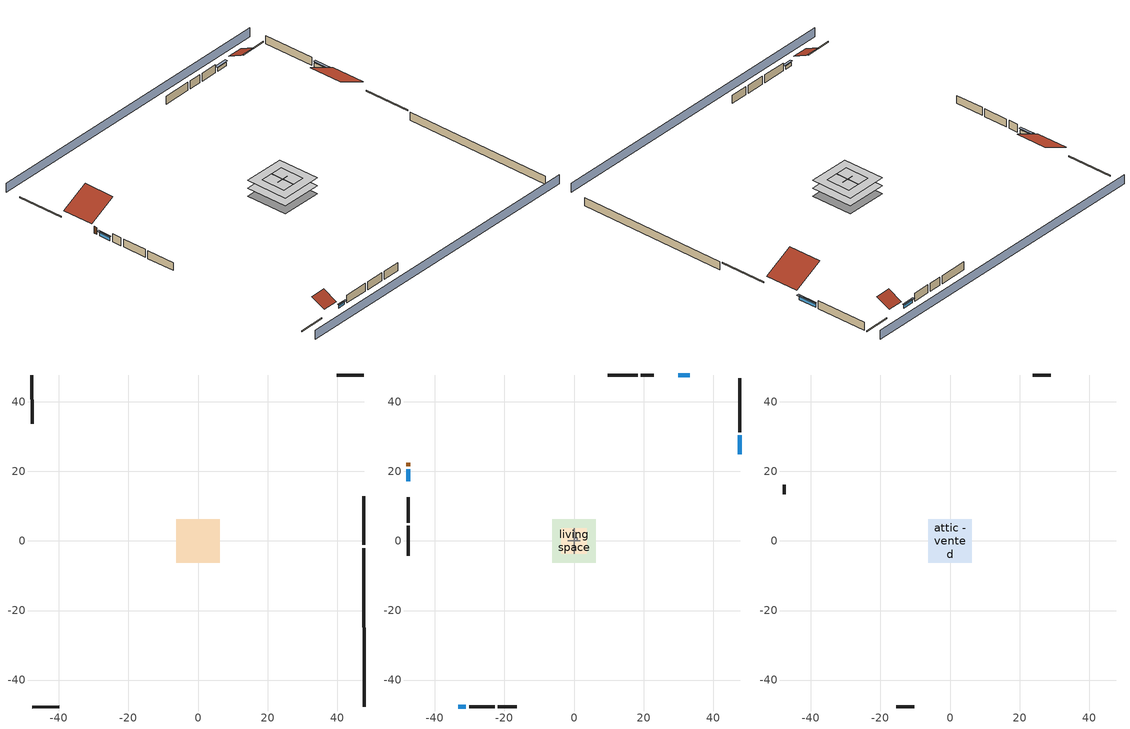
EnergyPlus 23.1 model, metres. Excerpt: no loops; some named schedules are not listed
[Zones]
basement - unconditioned
 floor foundation (Slab2 construction): -6.28,-6.28 -6.28,6.28 6.28,6.28 6.28,-6.28 z-2.13
 wall outside (RimJoist1 construction): 47.76,-1.11 47.76,12.94 z0.3:0.61
 wall outside (RimJoist2 construction): -47.76,-47.76 -39.96,-47.76 z0.3:0.61
 wall outside (RimJoist3 construction): -47.76,47.76 -47.76,33.71 z0.3:0.61
 wall outside (RimJoist4 construction): 47.76,47.76 39.96,47.76 z0.3:0.61
 wall foundation (FoundationWall1 construction): 47.76,-47.76 47.76,-2.04 z-2.13:0.3
air source heat pump airloop ret air zone
 floor adiabatic (AdiabaticConst): 0,0 0,1 1,1 1,0 z0
 wall adiabatic (AdiabaticConst): 0,1 0,0 1,0 1,1 0,1 z0:1
 ceiling adiabatic (AdiabaticConst): 1,0 1,1 0,1 0,0 z1
garage
 floor foundation (Slab1 construction): -3.66,-3.66 -3.66,3.66 3.66,3.66 3.66,-3.66 z0
 wall outside (Wall1 construction): -30.15,-47.76 -22.84,-47.76 z0.3:2.74
 wall outside (Wall12 construction): 22.88,47.76 19.22,47.76 z0.3:2.74
 wall outside (Wall2 construction): -47.76,12.58 -47.76,5.26 z0.3:2.74
 wall to living space (Wall5 construction Reversed): 0,-3.66 0,3.66 z0.3:2.74
 wall to living space (Wall6 construction Reversed): 1.83,0 -1.83,0 z0.3:2.74
living space
 floor to basement - unconditioned (Floor2 construction): -6.28,-6.28 -6.28,6.28 6.28,6.28 6.28,-6.28 z0.3
 wall outside (AdiabaticWallConstruction 1): -47.76,22.46 -47.76,21.55 z0.3:2.34
 wall outside (AdiabaticWallConstruction): 47.76,24.95 47.76,30.41 z0.3:1.52; -33.37,-47.76 -31.08,-47.76 z0.3:1.34; -47.76,20.62 -47.76,17.18 z0.3:1.46; 33.37,47.76 29.99,47.76 z0.3:1.4
 wall outside (Wall3 construction): 47.76,31.34 47.76,46.83 z0.3:2.74
 wall outside (Wall4 construction): -21.91,-47.76 -16.41,-47.76 z0.3:2.74
 wall outside (Wall7 construction): -47.76,4.33 -47.76,-4.18 z0.3:2.74
 wall outside (Wall8 construction): 18.29,47.76 9.69,47.76 z0.3:2.74
 window (WindowConstruction): 47.76,24.95 47.76,30.41 z0.3:1.52
 window (WindowConstruction 1): -33.37,-47.76 -31.08,-47.76 z0.3:1.34
 window (WindowConstruction 2): -47.76,20.62 -47.76,17.18 z0.3:1.46
 window (WindowConstruction 3): 33.37,47.76 29.99,47.76 z0.3:1.4
 door (Door): -47.76,22.46 -47.76,21.55 z0.3:2.34
attic - vented
 floor to garage (Floor1 construction): -3.66,-3.66 -3.66,3.66 3.66,3.66 3.66,-3.66 z2.74
 floor to living space (Floor3 construction Reversed): -6.28,-6.28 -6.28,6.28 6.28,6.28 6.28,-6.28 z2.74
 wall outside (Wall10 construction): 29.06,47.76 23.8,47.76 z0.3:2.74
 wall outside (Wall11 construction): -47.76,16.25 -47.76,13.51 z0.3:2.74
 wall outside (Wall9 construction): -15.48,-47.76 -10.23,-47.76 z0.3:2.74
 roof outside (Roof1 construction): 47.76,24.02,2.74 38.68,24.02,7.29 38.68,13.87,7.29 47.76,13.87,2.74
 roof outside (Roof2 construction): -34.3,-47.76,2.74 -34.3,-43.53,4.86 -39.03,-43.53,4.86 -39.03,-47.76,2.74
 roof outside (Roof3 construction): 34.3,47.76,2.74 34.3,43.53,4.86 39.03,43.53,4.86 39.03,47.76,2.74
 roof outside (Roof4 construction): -47.76,23.39,2.74 -39.36,23.39,6.94 -39.36,32.78,6.94 -47.76,32.78,2.74
shading: 47.76,52.34 -47.76,52.34 / -47.76,-52.34 47.76,-52.34 z0:2.74; 47.76,24.95 47.76,30.41 z0.3:1.52; -33.37,-47.76 -31.08,-47.76 z0.3:1.34; -47.76,20.62 -47.76,17.18 z0.3:1.46; 33.37,47.76 29.99,47.76 z0.3:1.4; 47.76,30.72 47.76,24.65 48.37,24.65 48.37,30.72 z1.83; -30.78,-47.76 -33.67,-47.76 -33.67,-48.37 -30.78,-48.37 z1.65; -47.76,16.87 -47.76,20.93 -48.37,20.93 -48.37,16.87 z1.77; 29.68,47.76 33.67,47.76 33.67,48.37 29.68,48.37 z1.71
[Building]
Building 1: Terrain=Suburbs
[Site:Location]
Anderson Rgnl AP_SC_USA: Latitude {deg}=34.5; Longitude {deg}=-82.717; Time Zone {hr}=-5; Elevation {m}=232
[Site:GroundTemperature:Deep]
15.3493, 15.3493, 15.3493, 15.3493, 15.3493, 15.3493, 15.3493, 15.3493, 15.3493, 15.3493, 15.3493, 15.3493
[Site:GroundTemperature:Shallow]
11.1617, 9.38079, 9.23817, 10.0833, 13.4761, 16.8531, 19.7808, 21.6354, 21.7929, 20.2845, 17.4315, 14.1581
[Site:WaterMainsTemperature]
Calculation Method=Schedule; Temperature Schedule=mains temperature schedule
[Material] Roughness=Rough; Thermal Absorptance=0.9
Name | Thickness {m} | Conductivity {W/m-K} | Density {kg/m3} | Specific Heat {J/kg-K} | Solar Absorptance | Visible Absorptance
asphalt or fiberglass shingles | 0.00635 | 0.162714 | 1121.4 | 1465.45 | 0.85 | 0.85
ceiling loosefill ins | 0.0846667 | 0.0480833 | 16.02 | 1046.75 | 0.7 | 0.7
ceiling stud and cavity | 0.1397 | 1.39189 | 65.682 | 1177.47 | 0.7 | 0.7
ceiling stud and cavity 1 | 0.1397 | 0.0920385 | 65.682 | 1177.47 | 0.7 | 0.7
concrete 4.0 in. | 0.1016 | 1.803125 | 2242.8 | 837.4 | 0.7 | 0.7
concrete 8.0 in. | 0.2032 | 1.803125 | 2242.8 | 837.4 | 0.7 | 0.7
door material | 0.04445 | 0.0612267 | 512.64 | 1214.23 | 0.7 | 0.7
floor covering | 0.0127 | 0.0433444 | 54.468 | 1339.84 | 0.6 | 0.6
floor stud and cavity | 0.1397 | 0.923637 | 92.3553 | 1139.71 | 0.7 | 0.7
furniture material basement - unconditioned 1; furniture material garage 1; furniture material living space 1 | 0.1524 | 0.115458 | 640.8 | 1214.23 | 0.6 | 0.6
gypsum board | 0.0127 | 0.160291 | 801 | 837.4 | 0.6 | 0.6
osb sheathing 0.5 in. | 0.0127 | 0.115458 | 512.64 | 1214.23 | 0.6 | 0.6
osb sheathing 0.5 in. 1; osb sheathing 0.5 in. 2; osb sheathing 0.5 in. 3 | 0.0127 | 0.115458 | 512.64 | 1214.23 | 0.7 | 0.7
osb sheathing 0.75 in. | 0.01905 | 0.115458 | 512.64 | 1214.23 | 0.7 | 0.7
rim joist stud and cavity | 0.0508 | 0.178688 | 50.32683 | 1063.81 | 0.6 | 0.6
roof rigid ins | 0.00281632 | 0.029427 | 32.04 | 1214.23 | 0.7 | 0.7
wall rigid ins | 0.512978 | 0.029427 | 32.04 | 1214.23 | 0.7 | 0.7
wall stud and cavity | 0.1397 | 0.727959 | 139.0536 | 1170.24 | 0.6 | 0.6
wall stud and cavity 1 | 0.1397 | 0.550994 | 139.0536 | 1170.24 | 0.7 | 0.7
wall stud and cavity 2 | 0.1397 | 0.335416 | 139.0536 | 1170.24 | 0.7 | 0.7
wall stud and cavity 3 | 0.0889 | 0.380278 | 52.3479 | 1209.89 | 0.7 | 0.7
wall stud and cavity 4 | 0.0889 | 0.391764 | 83.0341 | 1211.67 | 0.7 | 0.7
wood siding | 0.0254 | 0.102417 | 544.68 | 1172.36 | 0.85 | 0.85
wood siding 1; wood siding 2 | 0.0254 | 0.102417 | 544.68 | 1172.36 | 0.7 | 0.7
[Material:NoMass]
Adiabatic: Roughness=Rough; Thermal Resistance {m2-K/W}=176.1; Thermal Absorptance=0.9; Solar Absorptance=0.7; Visible Absorptance=0.7
[WindowMaterial:SimpleGlazingSystem]
WindowMaterial: U-Factor {W/m2-K}=4.76952; Solar Heat Gain Coefficient=0.63
[Construction]
AdiabaticConst: Adiabatic
AdiabaticWallConstruction: wood siding 1, wall rigid ins, wall stud and cavity 3, gypsum board
AdiabaticWallConstruction 1: wood siding 2, wall rigid ins, wall stud and cavity 3, gypsum board
Door: door material
Floor1 construction: ceiling stud and cavity
Floor2 construction: floor stud and cavity, osb sheathing 0.75 in., floor covering
Floor3 construction Reversed: gypsum board, ceiling stud and cavity 1, ceiling loosefill ins
FoundationWall1 construction: concrete 8.0 in.
furniture construction basement - unconditioned 1: furniture material basement - unconditioned 1
furniture construction garage 1: furniture material garage 1
furniture construction living space 1: furniture material living space 1
PartitionWallConstruction: gypsum board, wall stud and cavity 4, gypsum board
RimJoist1 construction; RimJoist2 construction; RimJoist3 construction; RimJoist4 construction: wood siding, rim joist stud and cavity
Roof1 construction; Roof2 construction; Roof3 construction; Roof4 construction: asphalt or fiberglass shingles, roof rigid ins, osb sheathing 0.5 in.
Slab1 construction; Slab2 construction: concrete 4.0 in.
Wall1 construction; Wall10 construction; Wall11 construction; Wall12 construction; Wall2 construction; Wall9 construction: wood siding, osb sheathing 0.5 in. 1, wall stud and cavity
Wall3 construction; Wall4 construction; Wall7 construction; Wall8 construction: wood siding, osb sheathing 0.5 in. 1, wall stud and cavity 1, gypsum board
Wall5 construction Reversed: gypsum board, wall stud and cavity 2, osb sheathing 0.5 in. 2
Wall6 construction Reversed: gypsum board, wall stud and cavity 2, osb sheathing 0.5 in. 3
WindowConstruction; WindowConstruction 1; WindowConstruction 2; WindowConstruction 3: WindowMaterial
[Zone] Multiplier=1
Name | Volume {m3} | Part of Total Floor Area
air source heat pump airloop ret air zone | 1 | No
attic - vented | 228.873 | Yes
basement - unconditioned; living space | 384.656 | Yes
garage | 130.484 | Yes
[Space]
Name | Zone | Space Type
air source heat pump airloop ret air space | air source heat pump airloop ret air zone | Plenum Space Type
attic - vented 1 | attic - vented
basement - unconditioned 1 | basement - unconditioned
garage 1 | garage
living space 1 | living space
[SpaceList]
Plenum Space Type: air source heat pump airloop ret air space
[OtherEquipment] Design Level Calculation Method=EquipmentLevel
Name | Fuel Type | Zone or ZoneList or Space or SpaceList | Schedule | Design Level {W} | Fraction Latent | Fraction Radiant | Fraction Lost
air_source_heat_pump_airloop_0_RetCondToRP equip; air_source_heat_pump_airloop_0_RetSensLkToRP equip | None | air source heat pump airloop ret air space | Always On Discrete | 0 | 0 | 0 | 0
air_source_heat_pump_airloop_0_RetLatLkToRP equip | None | air source heat pump airloop ret air space | Always On Discrete | 0 | 1 | 0 | 0
air_source_heat_pump_airloop_0_RetCondToDZ equip; air_source_heat_pump_airloop_0_SupCondToDZ equip; air_source_heat_pump_airloop_0_SupSensLkToDZ equip | None | basement - unconditioned 1 | Always On Discrete | 0 | 0 | 0 | 0
air_source_heat_pump_airloop_0_SupLatLkToDZ equip | None | basement - unconditioned 1 | Always On Discrete | 0 | 1 | 0 | 0
water heater EC adjustment | NaturalGas | basement - unconditioned 1 | Always On Discrete | 0.01 | 0 | 0 | 1
air_source_heat_pump_airloop_0_SupCondToLv equip; air_source_heat_pump_airloop_0_SupSensLkToLv equip; mech vent house fan sensible load equip | None | living space 1 | Always On Discrete | 0 | 0 | 0 | 0
air_source_heat_pump_airloop_0_SupLatLkToLv equip; mech vent house fan latent load equip | None | living space 1 | Always On Discrete | 0 | 1 | 0 | 0
water latent | None | living space 1 | hot_water_fixtures | 538.951 | 1 | 0 | 0
water sensible | None | living space 1 | hot_water_fixtures | -531.159 | 0 | 0.6 | 0
[ZoneInfiltration:EffectiveLeakageArea] Schedule=Always On Discrete
Name | Zone or Space | Effective Air Leakage Area {cm2} | Stack Coefficient | Wind Coefficient
infil|attic - vented 1 | attic - vented 1 | 7041.35 | 0.000485092 | 4.13489e-05
infil|garage 1 | garage 1 | 458.725 | 0.000145201 | 4.64657e-05
[ZoneMixing] Schedule=Always On Continuous; Design Flow Rate Calculation Method=Flow/Zone; Design Flow Rate {m3/s}=0
Name | Zone or Space | Source Zone or Space
whole house fan mix | attic - vented | living space
air_source_heat_pump_airloop_0_ZoneMixLvToDZ mix | basement - unconditioned | living space
air_source_heat_pump_airloop_0_ZoneMixDZToLv mix | living space | basement - unconditioned
[SurfaceProperty:ExposedFoundationPerimeter] Exposed Perimeter Calculation Method=TotalExposedPerimeter
Name | Total Exposed Perimeter {m}
Slab2 | 45.72
Slab1 | 18.288
[InternalMass]
Name | Construction | Zone or ZoneList | Space or SpaceList | Surface Area {m2}
furniture mass basement - unconditioned 1 | furniture construction basement - unconditioned 1 | basement - unconditioned | basement - unconditioned 1 | 63.0997
furniture mass garage 1 | furniture construction garage 1 | garage | garage 1 | 5.35122
furniture mass living space 1 | furniture construction living space 1 | living space | living space 1 | 63.0997
partition wall mass | PartitionWallConstruction | living space | living space 1 | 157.749
[ZoneInfiltration:DesignFlowRate] Schedule=Always On Discrete
Name | Zone or ZoneList or Space or SpaceList | Design Flow Rate Calculation Method | Air Changes per Hour {1/hr} | Constant Term Coefficient | Temperature Term Coefficient | Velocity Term Coefficient | Velocity Squared Term Coefficient | Design Flow Rate {m3/s}
infil|basement - unconditioned 1 | basement - unconditioned 1 | AirChanges/Hour | 0.1 | 1 | 0 | 0 | 0
infil flow; natural vent flow; whole house fan flow | living space 1 | Flow/Zone |  |  |  |  |  | 0
[Lights] Design Level Calculation Method=LightingLevel; Return Air Fraction=0; Fraction Radiant=0.6; Fraction Visible=0.2; Fraction Replaceable=1
Name | Zone or ZoneList or Space or SpaceList | Schedule | Lighting Level {W}
garage lighting | garage 1 | lighting_garage | 52.1889
interior lighting | living space 1 | lighting_interior | 1015.46
[ElectricEquipment] Design Level Calculation Method=EquipmentLevel
Name | Zone or ZoneList or Space or SpaceList | Schedule | Design Level {W} | Fraction Latent | Fraction Radiant | Fraction Lost
freezer | garage 1 | freezer | 47.9573 | 0 | 0.6 | 0
clothes dryer | living space 1 | clothes_dryer | 4363.23 | 0.015 | 0.081 | 0.85
clothes washer | living space 1 | clothes_washer | 220.294 | 0.03 | 0.162 | 0.7
cooking range | living space 1 | cooking_range | 1756.85 | 0.08 | 0.432 | 0.2
dishwasher | living space 1 | dishwasher | 1117.74 | 0.3 | 0.18 | 0.4
fridge | living space 1 | fridge | 65.0889 | 0 | 0.6 | 0
mech vent bath fan 0 | living space 1 | mech vent bath fan 0 schedule | 30 | 0 | 0 | 1
mech vent house fan | living space 1 | mech vent house fan schedule | 0 | 0 | 0 | 1
mech vent house fan cfis | living space 1 | mech vent house fan cfis schedule | 0 | 0 | 0 | 0
mech vent range fan 0 | living space 1 | mech vent range fan 0 schedule | 30 | 0 | 0 | 1
misc plug loads | living space 1 | plug_loads_other | 1000.45 | 0.021 | 0.558 | 0.049
whole house fan | living space 1 | Always On Discrete | 0 | 0 | 0 | 1
[People]
occupants: Zone or ZoneList or Space or SpaceList=living space 1; Number of People Schedule=occupants; Number of People Calculation Method=People; Number of People=2; Fraction Radiant=0.314171; Sensible Heat Fraction=0.56303; Activity Level Schedule=occupants activity schedule; Carbon Dioxide Generation Rate {m3/s-W}=0; Enable ASHRAE 55 Comfort Warnings=No; Mean Radiant Temperature Calculation Type=ZoneAveraged
[AirLoopHVAC:ReturnPlenum]
Air Loop HVAC Return Plenum 1: Zone=air source heat pump airloop ret air zone
[Foundation:Kiva] Wall Depth Below Slab {m}=0.2032
Name | Initial Indoor Air Temperature {C} | Wall Height Above Grade {m}
Foundation Kiva 1 | 9.30184 | 0.1016
Foundation Kiva 2 | 9.16898 | 0.3048
[Foundation:Kiva:Settings]
Soil Conductivity {W/m-K}=1.731; Soil Density {kg/m3}=1842.3; Soil Specific Heat {J/kg-K}=418.7; Ground Solar Absorptivity=0.9; Ground Thermal Absorptivity=0.9; Ground Surface Roughness {m}=0.03; Far-Field Width {m}=40; Deep-Ground Boundary Condition=ZeroFlux; Deep-Ground Depth {m}=40; Minimum Cell Dimension {m}=0.2; Maximum Cell Growth Coefficient=3; Simulation Timestep=Timestep
[Exterior:Lights]
exterior lighting: Schedule=exterior lighting schedule; Design Level {W}=66.8548
[EnergyManagementSystem:Sensor] Output:Variable or Output:Meter Index Key=basement - unconditioned
Name | Output:Variable or Output:Meter
air_source_heat_pump_airloop_0_DZ_T_s | Zone Air Temperature
air_source_heat_pump_airloop_0_DZ_W_s | Zone Mean Air Humidity Ratio
[Schedule:Constant]
Name | Hourly Value
Always On Discrete; Always On Continuous; mech vent house fan schedule; mech vent house fan cfis schedule | 1
occupants activity schedule | 117.228
[Schedule:File] File=C:/Users/ylou2/Desktop/resstock-3.1.0/national_baseline/run10/run/in.schedules.csv; Rows to Skip at Top=1; Number of Hours of Data=8760; Column Separator=Comma; Interpolate to Timestep=No; Minutes per Item=60; Adjust Schedule for Daylight Savings=Yes
Name | Column Number
lighting_garage | 3
lighting_interior | 2
occupants | 1
clothes_dryer | 7
clothes_washer | 6
cooking_range | 4
dishwasher | 5
plug_loads_other | 9
hot_water_fixtures | 13
[Schedule:Day:Interval]
freezer allday1: No, 01:00, 0.610949, 02:00, 0.595675, 03:00, 0.580401, 04:00, 0.565128, 06:00, 0.549854, 07:00, 0.580401, 08:00, 0.610949, 10:00, 0.626223, 12:00, 0.610949, 15:00, 0.641496, 16:00, 0.626223, 17:00, 0.672044, 18:00, 0.733139, 19:00, 0.763686, 20:00, 0.733139, 21:00, 0.717865, 22:00, 0.702591, 23:00, 0.672044, 24:00, 0.626223
freezer default day: No, 24:00, 0
[Schedule:Week:Daily]
freezer Week Rule - Jan1-Jan27: freezer allday1, freezer allday1, freezer allday1, freezer allday1, freezer allday1, freezer allday1, freezer allday1, freezer default day, freezer default day, freezer default day, freezer default day, freezer default day
freezer Week Rule - Jan28-Feb3: freezer allday1, freezer allday1, freezer allday1, freezer allday1, freezer allday2, freezer allday2, freezer allday2, freezer default day, freezer default day, freezer default day, freezer default day, freezer default day
freezer Week Rule - Feb4-Feb24: freezer allday2, freezer allday2, freezer allday2, freezer allday2, freezer allday2, freezer allday2, freezer allday2, freezer default day, freezer default day, freezer default day, freezer default day, freezer default day
freezer Week Rule - Feb25-Mar3: freezer allday2, freezer allday2, freezer allday2, freezer allday2, freezer allday3, freezer allday3, freezer allday3, freezer default day, freezer default day, freezer default day, freezer default day, freezer default day
freezer Week Rule - Mar4-May26: freezer allday3, freezer allday3, freezer allday3, freezer allday3, freezer allday3, freezer allday3, freezer allday3, freezer default day, freezer default day, freezer default day, freezer default day, freezer default day
freezer Week Rule - May27-Jun2: freezer allday3, freezer allday3, freezer allday3, freezer allday3, freezer allday3, freezer allday6, freezer allday6, freezer default day, freezer default day, freezer default day, freezer default day, freezer default day
freezer Week Rule - Jun3-Sep29: freezer allday6, freezer allday6, freezer allday6, freezer allday6, freezer allday6, freezer allday6, freezer allday6, freezer default day, freezer default day, freezer default day, freezer default day, freezer default day
freezer Week Rule - Sep30-Oct6: freezer allday6, freezer allday10, freezer allday10, freezer allday10, freezer allday10, freezer allday10, freezer allday10, freezer default day, freezer default day, freezer default day, freezer default day, freezer default day
freezer Week Rule - Oct7-Oct27: freezer allday10, freezer allday10, freezer allday10, freezer allday10, freezer allday10, freezer allday10, freezer allday10, freezer default day, freezer default day, freezer default day, freezer default day, freezer default day
freezer Week Rule - Oct28-Nov3: freezer allday10, freezer allday10, freezer allday10, freezer allday10, freezer allday11, freezer allday11, freezer allday11, freezer default day, freezer default day, freezer default day, freezer default day, freezer default day
freezer Week Rule - Nov4-Nov24: freezer allday11, freezer allday11, freezer allday11, freezer allday11, freezer allday11, freezer allday11, freezer allday11, freezer default day, freezer default day, freezer default day, freezer default day, freezer default day
freezer Week Rule - Nov25-Dec1: freezer allday11, freezer allday11, freezer allday11, freezer allday11, freezer allday11, freezer allday11, freezer allday12, freezer default day, freezer default day, freezer default day, freezer default day, freezer default day
freezer Week Rule - Dec2-Dec31: freezer allday12, freezer allday12, freezer allday12, freezer allday12, freezer allday12, freezer allday12, freezer allday12, freezer default day, freezer default day, freezer default day, freezer default day, freezer default day
fridge Week Rule - Jan1-Jan27: fridge allday1, fridge allday1, fridge allday1, fridge allday1, fridge allday1, fridge allday1, fridge allday1, fridge default day, fridge default day, fridge default day, fridge default day, fridge default day
fridge Week Rule - Jan28-Feb3: fridge allday1, fridge allday1, fridge allday1, fridge allday1, fridge allday2, fridge allday2, fridge allday2, fridge default day, fridge default day, fridge default day, fridge default day, fridge default day
fridge Week Rule - Feb4-Feb24: fridge allday2, fridge allday2, fridge allday2, fridge allday2, fridge allday2, fridge allday2, fridge allday2, fridge default day, fridge default day, fridge default day, fridge default day, fridge default day
fridge Week Rule - Feb25-Mar3: fridge allday2, fridge allday2, fridge allday2, fridge allday2, fridge allday3, fridge allday3, fridge allday3, fridge default day, fridge default day, fridge default day, fridge default day, fridge default day
fridge Week Rule - Mar4-May26: fridge allday3, fridge allday3, fridge allday3, fridge allday3, fridge allday3, fridge allday3, fridge allday3, fridge default day, fridge default day, fridge default day, fridge default day, fridge default day
fridge Week Rule - May27-Jun2: fridge allday3, fridge allday3, fridge allday3, fridge allday3, fridge allday3, fridge allday6, fridge allday6, fridge default day, fridge default day, fridge default day, fridge default day, fridge default day
fridge Week Rule - Jun3-Sep29: fridge allday6, fridge allday6, fridge allday6, fridge allday6, fridge allday6, fridge allday6, fridge allday6, fridge default day, fridge default day, fridge default day, fridge default day, fridge default day
fridge Week Rule - Sep30-Oct6: fridge allday6, fridge allday10, fridge allday10, fridge allday10, fridge allday10, fridge allday10, fridge allday10, fridge default day, fridge default day, fridge default day, fridge default day, fridge default day
fridge Week Rule - Oct7-Oct27: fridge allday10, fridge allday10, fridge allday10, fridge allday10, fridge allday10, fridge allday10, fridge allday10, fridge default day, fridge default day, fridge default day, fridge default day, fridge default day
fridge Week Rule - Oct28-Nov3: fridge allday10, fridge allday10, fridge allday10, fridge allday10, fridge allday11, fridge allday11, fridge allday11, fridge default day, fridge default day, fridge default day, fridge default day, fridge default day
fridge Week Rule - Nov4-Nov24: fridge allday11, fridge allday11, fridge allday11, fridge allday11, fridge allday11, fridge allday11, fridge allday11, fridge default day, fridge default day, fridge default day, fridge default day, fridge default day
fridge Week Rule - Nov25-Dec1: fridge allday11, fridge allday11, fridge allday11, fridge allday11, fridge allday11, fridge allday11, fridge allday12, fridge default day, fridge default day, fridge default day, fridge default day, fridge default day
fridge Week Rule - Dec2-Dec31: fridge allday12, fridge allday12, fridge allday12, fridge allday12, fridge allday12, fridge allday12, fridge allday12, fridge default day, fridge default day, fridge default day, fridge default day, fridge default day
mech vent bath fan 0 schedule Week Rule - Jan1-Dec31: mech vent bath fan 0 schedule allday1, mech vent bath fan 0 schedule allday1, mech vent bath fan 0 schedule allday1, mech vent bath fan 0 schedule allday1, mech vent bath fan 0 schedule allday1, mech vent bath fan 0 schedule allday1, mech vent bath fan 0 schedule allday1, mech vent bath fan 0 schedule default day, mech vent bath fan 0 schedule default day, mech vent bath fan 0 schedule default day, mech vent bath fan 0 schedule default day, mech vent bath fan 0 schedule default day
mech vent range fan 0 schedule Week Rule - Jan1-Dec31: mech vent range fan 0 schedule allday1, mech vent range fan 0 schedule allday1, mech vent range fan 0 schedule allday1, mech vent range fan 0 schedule allday1, mech vent range fan 0 schedule allday1, mech vent range fan 0 schedule allday1, mech vent range fan 0 schedule allday1, mech vent range fan 0 schedule default day, mech vent range fan 0 schedule default day, mech vent range fan 0 schedule default day, mech vent range fan 0 schedule default day, mech vent range fan 0 schedule default day
exterior lighting schedule Week Rule - Jan1-Jan6: exterior lighting schedule weekday1, exterior lighting schedule weekday1, exterior lighting schedule weekday1, exterior lighting schedule weekday1, exterior lighting schedule weekday1, exterior lighting schedule weekday1, exterior lighting schedule weekend1, exterior lighting schedule default day, exterior lighting schedule default day, exterior lighting schedule default day, exterior lighting schedule default day, exterior lighting schedule default day
exterior lighting schedule Week Rule - Jan7-Jan27: exterior lighting schedule weekend1, exterior lighting schedule weekday1, exterior lighting schedule weekday1, exterior lighting schedule weekday1, exterior lighting schedule weekday1, exterior lighting schedule weekday1, exterior lighting schedule weekend1, exterior lighting schedule default day, exterior lighting schedule default day, exterior lighting schedule default day, exterior lighting schedule default day, exterior lighting schedule default day
exterior lighting schedule Week Rule - Jan28-Feb3: exterior lighting schedule weekend1, exterior lighting schedule weekday1, exterior lighting schedule weekday1, exterior lighting schedule weekday1, exterior lighting schedule weekday2, exterior lighting schedule weekday2, exterior lighting schedule weekend2, exterior lighting schedule default day, exterior lighting schedule default day, exterior lighting schedule default day, exterior lighting schedule default day, exterior lighting schedule default day
exterior lighting schedule Week Rule - Feb4-Feb24: exterior lighting schedule weekend2, exterior lighting schedule weekday2, exterior lighting schedule weekday2, exterior lighting schedule weekday2, exterior lighting schedule weekday2, exterior lighting schedule weekday2, exterior lighting schedule weekend2, exterior lighting schedule default day, exterior lighting schedule default day, exterior lighting schedule default day, exterior lighting schedule default day, exterior lighting schedule default day
exterior lighting schedule Week Rule - Feb25-Mar3: exterior lighting schedule weekend2, exterior lighting schedule weekday2, exterior lighting schedule weekday2, exterior lighting schedule weekday2, exterior lighting schedule weekday3, exterior lighting schedule weekday3, exterior lighting schedule weekend3, exterior lighting schedule default day, exterior lighting schedule default day, exterior lighting schedule default day, exterior lighting schedule default day, exterior lighting schedule default day
exterior lighting schedule Week Rule - Mar4-Mar31: exterior lighting schedule weekend3, exterior lighting schedule weekday3, exterior lighting schedule weekday3, exterior lighting schedule weekday3, exterior lighting schedule weekday3, exterior lighting schedule weekday3, exterior lighting schedule weekend3, exterior lighting schedule default day, exterior lighting schedule default day, exterior lighting schedule default day, exterior lighting schedule default day, exterior lighting schedule default day
exterior lighting schedule Week Rule - Apr1-Apr28: exterior lighting schedule weekend4, exterior lighting schedule weekday4, exterior lighting schedule weekday4, exterior lighting schedule weekday4, exterior lighting schedule weekday4, exterior lighting schedule weekday4, exterior lighting schedule weekend4, exterior lighting schedule default day, exterior lighting schedule default day, exterior lighting schedule default day, exterior lighting schedule default day, exterior lighting schedule default day
exterior lighting schedule Week Rule - Apr29-May5: exterior lighting schedule weekend4, exterior lighting schedule weekday4, exterior lighting schedule weekday5, exterior lighting schedule weekday5, exterior lighting schedule weekday5, exterior lighting schedule weekday5, exterior lighting schedule weekend5, exterior lighting schedule default day, exterior lighting schedule default day, exterior lighting schedule default day, exterior lighting schedule default day, exterior lighting schedule default day
exterior lighting schedule Week Rule - May6-May26: exterior lighting schedule weekend5, exterior lighting schedule weekday5, exterior lighting schedule weekday5, exterior lighting schedule weekday5, exterior lighting schedule weekday5, exterior lighting schedule weekday5, exterior lighting schedule weekend5, exterior lighting schedule default day, exterior lighting schedule default day, exterior lighting schedule default day, exterior lighting schedule default day, exterior lighting schedule default day
exterior lighting schedule Week Rule - May27-Jun2: exterior lighting schedule weekend5, exterior lighting schedule weekday5, exterior lighting schedule weekday5, exterior lighting schedule weekday5, exterior lighting schedule weekday5, exterior lighting schedule weekday6, exterior lighting schedule weekend6, exterior lighting schedule default day, exterior lighting schedule default day, exterior lighting schedule default day, exterior lighting schedule default day, exterior lighting schedule default day
exterior lighting schedule Week Rule - Jun3-Jun30: exterior lighting schedule weekend6, exterior lighting schedule weekday6, exterior lighting schedule weekday6, exterior lighting schedule weekday6, exterior lighting schedule weekday6, exterior lighting schedule weekday6, exterior lighting schedule weekend6, exterior lighting schedule default day, exterior lighting schedule default day, exterior lighting schedule default day, exterior lighting schedule default day, exterior lighting schedule default day
exterior lighting schedule Week Rule - Jul1-Aug25: exterior lighting schedule weekend7, exterior lighting schedule weekday7, exterior lighting schedule weekday7, exterior lighting schedule weekday7, exterior lighting schedule weekday7, exterior lighting schedule weekday7, exterior lighting schedule weekend7, exterior lighting schedule default day, exterior lighting schedule default day, exterior lighting schedule default day, exterior lighting schedule default day, exterior lighting schedule default day
exterior lighting schedule Week Rule - Aug26-Sep1: exterior lighting schedule weekend7, exterior lighting schedule weekday7, exterior lighting schedule weekday7, exterior lighting schedule weekday7, exterior lighting schedule weekday7, exterior lighting schedule weekday7, exterior lighting schedule weekend9, exterior lighting schedule default day, exterior lighting schedule default day, exterior lighting schedule default day, exterior lighting schedule default day, exterior lighting schedule default day
exterior lighting schedule Week Rule - Sep2-Sep29: exterior lighting schedule weekend9, exterior lighting schedule weekday9, exterior lighting schedule weekday9, exterior lighting schedule weekday9, exterior lighting schedule weekday9, exterior lighting schedule weekday9, exterior lighting schedule weekend9, exterior lighting schedule default day, exterior lighting schedule default day, exterior lighting schedule default day, exterior lighting schedule default day, exterior lighting schedule default day
exterior lighting schedule Week Rule - Sep30-Oct6: exterior lighting schedule weekend9, exterior lighting schedule weekday10, exterior lighting schedule weekday10, exterior lighting schedule weekday10, exterior lighting schedule weekday10, exterior lighting schedule weekday10, exterior lighting schedule weekend10, exterior lighting schedule default day, exterior lighting schedule default day, exterior lighting schedule default day, exterior lighting schedule default day, exterior lighting schedule default day
exterior lighting schedule Week Rule - Oct7-Oct27: exterior lighting schedule weekend10, exterior lighting schedule weekday10, exterior lighting schedule weekday10, exterior lighting schedule weekday10, exterior lighting schedule weekday10, exterior lighting schedule weekday10, exterior lighting schedule weekend10, exterior lighting schedule default day, exterior lighting schedule default day, exterior lighting schedule default day, exterior lighting schedule default day, exterior lighting schedule default day
exterior lighting schedule Week Rule - Oct28-Nov3: exterior lighting schedule weekend10, exterior lighting schedule weekday10, exterior lighting schedule weekday10, exterior lighting schedule weekday10, exterior lighting schedule weekday11, exterior lighting schedule weekday11, exterior lighting schedule weekend11, exterior lighting schedule default day, exterior lighting schedule default day, exterior lighting schedule default day, exterior lighting schedule default day, exterior lighting schedule default day
exterior lighting schedule Week Rule - Nov4-Nov24: exterior lighting schedule weekend11, exterior lighting schedule weekday11, exterior lighting schedule weekday11, exterior lighting schedule weekday11, exterior lighting schedule weekday11, exterior lighting schedule weekday11, exterior lighting schedule weekend11, exterior lighting schedule default day, exterior lighting schedule default day, exterior lighting schedule default day, exterior lighting schedule default day, exterior lighting schedule default day
exterior lighting schedule Week Rule - Nov25-Dec1: exterior lighting schedule weekend11, exterior lighting schedule weekday11, exterior lighting schedule weekday11, exterior lighting schedule weekday11, exterior lighting schedule weekday11, exterior lighting schedule weekday11, exterior lighting schedule weekend12, exterior lighting schedule default day, exterior lighting schedule default day, exterior lighting schedule default day, exterior lighting schedule default day, exterior lighting schedule default day
exterior lighting schedule Week Rule - Dec2-Dec31: exterior lighting schedule weekend12, exterior lighting schedule weekday12, exterior lighting schedule weekday12, exterior lighting schedule weekday12, exterior lighting schedule weekday12, exterior lighting schedule weekday12, exterior lighting schedule weekend12, exterior lighting schedule default day, exterior lighting schedule default day, exterior lighting schedule default day, exterior lighting schedule default day, exterior lighting schedule default day
[Schedule:Year]
freezer: freezer Week Rule - Jan1-Jan27, 1, 1, 1, 27, freezer Week Rule - Jan28-Feb3, 1, 28, 2, 3, freezer Week Rule - Feb4-Feb24, 2, 4, 2, 24, freezer Week Rule - Feb25-Mar3, 2, 25, 3, 3, freezer Week Rule - Mar4-May26, 3, 4, 5, 26, freezer Week Rule - May27-Jun2, 5, 27, 6, 2, freezer Week Rule - Jun3-Sep29, 6, 3, 9, 29, freezer Week Rule - Sep30-Oct6, 9, 30, 10, 6, freezer Week Rule - Oct7-Oct27, 10, 7, 10, 27, freezer Week Rule - Oct28-Nov3, 10, 28, 11, 3, freezer Week Rule - Nov4-Nov24, 11, 4, 11, 24, freezer Week Rule - Nov25-Dec1, 11, 25, 12, 1, freezer Week Rule - Dec2-Dec31, 12, 2, 12, 31
fridge: fridge Week Rule - Jan1-Jan27, 1, 1, 1, 27, fridge Week Rule - Jan28-Feb3, 1, 28, 2, 3, fridge Week Rule - Feb4-Feb24, 2, 4, 2, 24, fridge Week Rule - Feb25-Mar3, 2, 25, 3, 3, fridge Week Rule - Mar4-May26, 3, 4, 5, 26, fridge Week Rule - May27-Jun2, 5, 27, 6, 2, fridge Week Rule - Jun3-Sep29, 6, 3, 9, 29, fridge Week Rule - Sep30-Oct6, 9, 30, 10, 6, fridge Week Rule - Oct7-Oct27, 10, 7, 10, 27, fridge Week Rule - Oct28-Nov3, 10, 28, 11, 3, fridge Week Rule - Nov4-Nov24, 11, 4, 11, 24, fridge Week Rule - Nov25-Dec1, 11, 25, 12, 1, fridge Week Rule - Dec2-Dec31, 12, 2, 12, 31
mech vent bath fan 0 schedule: mech vent bath fan 0 schedule Week Rule - Jan1-Dec31, 1, 1, 12, 31
mech vent range fan 0 schedule: mech vent range fan 0 schedule Week Rule - Jan1-Dec31, 1, 1, 12, 31
exterior lighting schedule: exterior lighting schedule Week Rule - Jan1-Jan6, 1, 1, 1, 6, exterior lighting schedule Week Rule - Jan7-Jan27, 1, 7, 1, 27, exterior lighting schedule Week Rule - Jan28-Feb3, 1, 28, 2, 3, exterior lighting schedule Week Rule - Feb4-Feb24, 2, 4, 2, 24, exterior lighting schedule Week Rule - Feb25-Mar3, 2, 25, 3, 3, exterior lighting schedule Week Rule - Mar4-Mar31, 3, 4, 3, 31, exterior lighting schedule Week Rule - Apr1-Apr28, 4, 1, 4, 28, exterior lighting schedule Week Rule - Apr29-May5, 4, 29, 5, 5, exterior lighting schedule Week Rule - May6-May26, 5, 6, 5, 26, exterior lighting schedule Week Rule - May27-Jun2, 5, 27, 6, 2, exterior lighting schedule Week Rule - Jun3-Jun30, 6, 3, 6, 30, exterior lighting schedule Week Rule - Jul1-Aug25, 7, 1, 8, 25, exterior lighting schedule Week Rule - Aug26-Sep1, 8, 26, 9, 1, exterior lighting schedule Week Rule - Sep2-Sep29, 9, 2, 9, 29, exterior lighting schedule Week Rule - Sep30-Oct6, 9, 30, 10, 6, exterior lighting schedule Week Rule - Oct7-Oct27, 10, 7, 10, 27, exterior lighting schedule Week Rule - Oct28-Nov3, 10, 28, 11, 3, exterior lighting schedule Week Rule - Nov4-Nov24, 11, 4, 11, 24, exterior lighting schedule Week Rule - Nov25-Dec1, 11, 25, 12, 1, exterior lighting schedule Week Rule - Dec2-Dec31, 12, 2, 12, 31
[Schedule:Compact]
mains temperature schedule: Through: 01/01, For: AllDays, Until: 24:00, 13.245, Through: 01/02, For: AllDays, Until: 24:00, 13.185, Through: 01/03, For: AllDays, Until: 24:00, 13.1272, Through: 01/04, For: AllDays, Until: 24:00, 13.0706, Through: 01/05, For: AllDays, Until: 24:00, 13.0156, Through: 01/06, For: AllDays, Until: 24:00, 12.9628, Through: 01/07, For: AllDays, Until: 24:00, 12.9111, Through: 01/08, For: AllDays, Until: 24:00, 12.8617, Through: 01/09, For: AllDays, Until: 24:00, 12.8133, Through: 01/10, For: AllDays, Until: 24:00, 12.7672, Through: 01/11, For: AllDays, Until: 24:00, 12.7228, Through: 01/12, For: AllDays, Until: 24:00, 12.68, Through: 01/13, For: AllDays, Until: 24:00, 12.6389, Through: 01/14, For: AllDays, Until: 24:00, 12.6, Through: 01/15, For: AllDays, Until: 24:00, 12.5622, Through: 01/16, For: AllDays, Until: 24:00, 12.5267, Through: 01/17, For: AllDays, Until: 24:00, 12.4933, Through: 01/18, For: AllDays, Until: 24:00, 12.4611, Through: 01/19, For: AllDays, Until: 24:00, 12.4311, Through: 01/20, For: AllDays, Until: 24:00, 12.4028, Through: 01/21, For: AllDays, Until: 24:00, 12.3767, Through: 01/22, For: AllDays, Until: 24:00, 12.3522, Through: 01/23, For: AllDays, Until: 24:00, 12.3294, Through: 01/24, For: AllDays, Until: 24:00, 12.3089, Through: 01/25, For: AllDays, Until: 24:00, 12.29, Through: 01/26, For: AllDays, Until: 24:00, 12.2728, Through: 01/27, For: AllDays, Until: 24:00, 12.2578, Through: 01/28, For: AllDays, Until: 24:00, 12.245, Through: 01/29, For: AllDays, Until: 24:00, 12.2333, Through: 01/30, For: AllDays, Until: 24:00, 12.2244, Through: 01/31, For: AllDays, Until: 24:00, 12.2167, Through: 02/01, For: AllDays, Until: 24:00, 12.2111, Through: 02/02, For: AllDays, Until: 24:00, 12.2078, Through: 02/03, For: AllDays, Until: 24:00, 12.2061, Through: 02/04, For: AllDays, Until: 24:00, 12.2061, Through: 02/05, For: AllDays, Until: 24:00, 12.2083, Through: 02/06, For: AllDays, Until: 24:00, 12.2122, Through: 02/07, For: AllDays, Until: 24:00, 12.2183, Through: 02/08, For: AllDays, Until: 24:00, 12.2267, Through: 02/09, For: AllDays, Until: 24:00, 12.2361, Through: 02/10, For: AllDays, Until: 24:00, 12.2478, Through: 02/11, For: AllDays, Until: 24:00, 12.2617, Through: 02/12, For: AllDays, Until: 24:00, 12.2772, Through: 02/13, For: AllDays, Until: 24:00, 12.2944, Through: 02/14, For: AllDays, Until: 24:00, 12.3139, Through: 02/15, For: AllDays, Until: 24:00, 12.335, Through: 02/16, For: AllDays, Until: 24:00, 12.3583, Through: 02/17, For: AllDays, Until: 24:00, 12.3833, Through: 02/18, For: AllDays, Until: 24:00, 12.41, Through: 02/19, For: AllDays, Until: 24:00, 12.4389, Through: 02/20, For: AllDays, Until: 24:00, 12.4694, Through: 02/21, For: AllDays, Until: 24:00, 12.5017, Through: 02/22, For: AllDays, Until: 24:00, 12.5356, Through: 02/23, For: AllDays, Until: 24:00, 12.5717, Through: 02/24, For: AllDays, Until: 24:00, 12.6094, Through: 02/25, For: AllDays, Until: 24:00, 12.6494, Through: 02/26, For: AllDays, Until: 24:00, 12.6906, Through: 02/27, For: AllDays, Until: 24:00, 12.7339, Through: 02/28, For: AllDays, Until: 24:00, 12.7789, Through: 03/01, For: AllDays, Until: 24:00, 12.8256, Through: 03/02, For: AllDays, Until: 24:00, 12.8739, Through: 03/03, For: AllDays, Until: 24:00, 12.9244, Through: 03/04, For: AllDays, Until: 24:00, 12.9761, Through: 03/05, For: AllDays, Until: 24:00, 13.0294, Through: 03/06, For: AllDays, Until: 24:00, 13.085, Through: 03/07, For: AllDays, Until: 24:00, 13.1417, Through: 03/08, For: AllDays, Until: 24:00, 13.2006, Through: 03/09, For: AllDays, Until: 24:00, 13.2606, Through: 03/10, For: AllDays, Until: 24:00, 13.3222, Through: 03/11, For: AllDays, Until: 24:00, 13.3856, Through: 03/12, For: AllDays, Until: 24:00, 13.4506, Through: 03/13, For: AllDays, Until: 24:00, 13.5172, Through: 03/14, For: AllDays, Until: 24:00, 13.585, Through: 03/15, For: AllDays, Until: 24:00, 13.6544, Through: 03/16, For: AllDays, Until: 24:00, 13.7256, Through: 03/17, For: AllDays, Until: 24:00, 13.7978, Through: 03/18, For: AllDays, Until: 24:00, 13.8717, Through: 03/19, For: AllDays, Until: 24:00, 13.9472, Through: 03/20, For: AllDays, Until: 24:00, 14.0239, Through: 03/21, For: AllDays, Until: 24:00, 14.1022, Through: 03/22, For: AllDays, Until: 24:00, 14.1817, Through: 03/23, For: AllDays, Until: 24:00, 14.2622, Through: 03/24, For: AllDays, Until: 24:00, 14.3444, Through: 03/25, For: AllDays, Until: 24:00, 14.4278, Through: 03/26, For: AllDays, Until: 24:00, 14.5122, Through: 03/27, For: AllDays, Until: 24:00, 14.5983, Through: 03/28, For: AllDays, Until: 24:00, 14.6856, Through: 03/29, For: AllDays, Until: 24:00, 14.7739, Through: 03/30, For: AllDays, Until: 24:00, 14.8633, Through: 03/31, For: AllDays, Until: 24:00, 14.9539, Through: 04/01, For: AllDays, Until: 24:00, 15.0456, Through: 04/02, For: AllDays, Until: 24:00, 15.1383, Through: 04/03, For: AllDays, Until: 24:00, 15.2322, Through: 04/04, For: AllDays, Until: 24:00, 15.3267, Through: 04/05, For: AllDays, Until: 24:00, 15.4228, Through: 04/06, For: AllDays, Until: 24:00, 15.5194, Through: 04/07, For: AllDays, Until: 24:00, 15.6172, Through: 04/08, For: AllDays, Until: 24:00, 15.7161, Through: 04/09, For: AllDays, Until: 24:00, 15.8156, Through: 04/10, For: AllDays, Until: 24:00, 15.9156, Through: 04/11, For: AllDays, Until: 24:00, 16.0167, Through: 04/12, For: AllDays, Until: 24:00, 16.1189, Through: 04/13, For: AllDays, Until: 24:00, 16.2217, Through: 04/14, For: AllDays, Until: 24:00, 16.325, Through: 04/15, For: AllDays, Until: 24:00, 16.4294, Through: 04/16, For: AllDays, Until: 24:00, 16.5339, Through: 04/17, For: AllDays, Until: 24:00, 16.6394, Through: 04/18, For: AllDays, Until: 24:00, 16.7456, Through: 04/19, For: AllDays, Until: 24:00, 16.8522, Through: 04/20, For: AllDays, Until: 24:00, 16.9594, Through: 04/21, For: AllDays, Until: 24:00, 17.0672, Through: 04/22, For: AllDays, Until: 24:00, 17.175, Through: 04/23, For: AllDays, Until: 24:00, 17.2839, Through: 04/24, For: AllDays, Until: 24:00, 17.3928, Through: 04/25, For: AllDays, Until: 24:00, 17.5022, Through: 04/26, For: AllDays, Until: 24:00, 17.6122, Through: 04/27, For: AllDays, Until: 24:00, 17.7222, Through: 04/28, For: AllDays, Until: 24:00, 17.8322, Through: 04/29, For: AllDays, Until: 24:00, 17.9433, Through: 04/30, For: AllDays, Until: 24:00, 18.0539, Through: 05/01, For: AllDays, Until: 24:00, 18.165, Through: 05/02, For: AllDays, Until: 24:00, 18.2761, Through: 05/03, For: AllDays, Until: 24:00, 18.3872, Through: 05/04, For: AllDays, Until: 24:00, 18.4989, Through: 05/05, For: AllDays, Until: 24:00, 18.61, Through: 05/06, For: AllDays, Until: 24:00, 18.7217, Through: 05/07, For: AllDays, Until: 24:00, 18.8333, Through: 05/08, For: AllDays, Until: 24:00, 18.9444, Through: 05/09, For: AllDays, Until: 24:00, 19.0561, Through: 05/10, For: AllDays, Until: 24:00, 19.1672, Through: 05/11, For: AllDays, Until: 24:00, 19.2783, Through: 05/12, For: AllDays, Until: 24:00, 19.3889, Through: 05/13, For: AllDays, Until: 24:00, 19.5, Through: 05/14, For: AllDays, Until: 24:00, 19.61, Through: 05/15, For: AllDays, Until: 24:00, 19.7206, Through: 05/16, For: AllDays, Until: 24:00, 19.83, Through: 05/17, For: AllDays, Until: 24:00, 19.9394, Through: 05/18, For: AllDays, Until: 24:00, 20.0489, Through: 05/19, For: AllDays, Until: 24:00, 20.1578, Through: 05/20, For: AllDays, Until: 24:00, 20.2661, Through: 05/21, For: AllDays, Until: 24:00, 20.3739, Through: 05/22, For: AllDays, Until: 24:00, 20.4811, Through: 05/23, For: AllDays, Until: 24:00, 20.5878, Through: 05/24, For: AllDays, Until: 24:00, 20.6939, Through: 05/25, For: AllDays, Until: 24:00, 20.8, Through: 05/26, For: AllDays, Until: 24:00, 20.905, Through: 05/27, For: AllDays, Until: 24:00, 21.0089, Through: 05/28, For: AllDays, Until: 24:00, 21.1128, Through: 05/29, For: AllDays, Until: 24:00, 21.2156, Through: 05/30, For: AllDays, Until: 24:00, 21.3178, Through: 05/31, For: AllDays, Until: 24:00, 21.4194, Through: 06/01, For: AllDays, Until: 24:00, 21.52, Through: 06/02, For: AllDays, Until: 24:00, 21.62, Through: 06/03, For: AllDays, Until: 24:00, 21.7189, Through: 06/04, For: AllDays, Until: 24:00, 21.8167, Through: 06/05, For: AllDays, Until: 24:00, 21.9139, Through: 06/06, For: AllDays, Until: 24:00, 22.01, Through: 06/07, For: AllDays, Until: 24:00, 22.105, Through: 06/08, For: AllDays, Until: 24:00, 22.1989, Through: 06/09, For: AllDays, Until: 24:00, 22.2922, Through: 06/10, For: AllDays, Until: 24:00, 22.3839, Through: 06/11, For: AllDays, Until: 24:00, 22.475, Through: 06/12, For: AllDays, Until: 24:00, 22.565, Through: 06/13, For: AllDays, Until: 24:00, 22.6533, Through: 06/14, For: AllDays, Until: 24:00, 22.7411, Through: 06/15, For: AllDays, Until: 24:00, 22.8272, Through: 06/16, For: AllDays, Until: 24:00, 22.9122, Through: 06/17, For: AllDays, Until: 24:00, 22.9961, Through: 06/18, For: AllDays, Until: 24:00, 23.0783, Through: 06/19, For: AllDays, Until: 24:00, 23.1594, Through: 06/20, For: AllDays, Until: 24:00, 23.2394, Through: 06/21, For: AllDays, Until: 24:00, 23.3183, Through: 06/22, For: AllDays, Until: 24:00, 23.395, Through: 06/23, For: AllDays, Until: 24:00, 23.4711, Through: 06/24, For: AllDays, Until: 24:00, 23.5456, Through: 06/25, For: AllDays, Until: 24:00, 23.6183, Through: 06/26, For: AllDays, Until: 24:00, 23.6894, Through: 06/27, For: AllDays, Until: 24:00, 23.7594, Through: 06/28, For: AllDays, Until: 24:00, 23.8283, Through: 06/29, For: AllDays, Until: 24:00, 23.895, Through: 06/30, For: AllDays, Until: 24:00, 23.9606, Through: 07/01, For: AllDays, Until: 24:00, 24.0244, Through: 07/02, For: AllDays, Until: 24:00, 24.0867, Through: 07/03, For: AllDays, Until: 24:00, 24.1472, Through: 07/04, For: AllDays, Until: 24:00, 24.2061, Through: 07/05, For: AllDays, Until: 24:00, 24.2633, Through: 07/06, For: AllDays, Until: 24:00, 24.3194, Through: 07/07, For: AllDays, Until: 24:00, 24.3733, Through: 07/08, For: AllDays, Until: 24:00, 24.4256, Through: 07/09, For: AllDays, Until: 24:00, 24.4761, Through: 07/10, For: AllDays, Until: 24:00, 24.5256, Through: 07/11, For: AllDays, Until: 24:00, 24.5728, Through: 07/12, For: AllDays, Until: 24:00, 24.6178, Through: 07/13, For: AllDays, Until: 24:00, 24.6617, Through: 07/14, For: AllDays, Until: 24:00, 24.7039, Through: 07/15, For: AllDays, Until: 24:00, 24.7439, Through: 07/16, For: AllDays, Until: 24:00, 24.7822, Through: 07/17, For: AllDays, Until: 24:00, 24.8189, Through: 07/18, For: AllDays, Until: 24:00, 24.8533, Through: 07/19, For: AllDays, Until: 24:00, 24.8867, Through: 07/20, For: AllDays, Until: 24:00, 24.9178, Through: 07/21, For: AllDays, Until: 24:00, 24.9467, Through: 07/22, For: AllDays, Until: 24:00, 24.9744, Through: 07/23, For: AllDays, Until: 24:00, 25, Through: 07/24, For: AllDays, Until: 24:00, 25.0233, Through: 07/25, For: AllDays, Until: 24:00, 25.045, Through: 07/26, For: AllDays, Until: 24:00, 25.065, Through: 07/27, For: AllDays, Until: 24:00, 25.0833, Through: 07/28, For: AllDays, Until: 24:00, 25.0994, Through: 07/29, For: AllDays, Until: 24:00, 25.1133, Through: 07/30, For: AllDays, Until: 24:00, 25.1256, Through: 07/31, For: AllDays, Until: 24:00, 25.1361, Through: 08/01, For: AllDays, Until: 24:00, 25.1444, Through: 08/02, For: AllDays, Until: 24:00, 25.1511, Through: 08/03, For: AllDays, Until: 24:00, 25.1556, Through: 08/04, For: AllDays, Until: 24:00, 25.1583, Through: 08/05, For: AllDays, Until: 24:00, 25.1594, Through: 08/06, For: AllDays, Until: 24:00, 25.1583, Through: 08/07, For: AllDays, Until: 24:00, 25.155, Through: 08/08, For: AllDays, Until: 24:00, 25.1506, Through: 08/09, For: AllDays, Until: 24:00, 25.1433, Through: 08/10, For: AllDays, Until: 24:00, 25.1344, Through: 08/11, For: AllDays, Until: 24:00, 25.1239, Through: 08/12, For: AllDays, Until: 24:00, 25.1117, Through: 08/13, For: AllDays, Until: 24:00, 25.0967, Through: 08/14, For: AllDays, Until: 24:00, 25.0806, Through: 08/15, For: AllDays, Until: 24:00, 25.0622, Through: 08/16, For: AllDays, Until: 24:00, 25.0422, Through: 08/17, For: AllDays, Until: 24:00, 25.02, Through: 08/18, For: AllDays, Until: 24:00, 24.9961, Through: 08/19, For: AllDays, Until: 24:00, 24.9706, Through: 08/20, For: AllDays, Until: 24:00, 24.9428, Through: 08/21, For: AllDays, Until: 24:00, 24.9133, Through: 08/22, For: AllDays, Until: 24:00, 24.8817, Through: 08/23, For: AllDays, Until: 24:00, 24.8489, Through: 08/24, For: AllDays, Until: 24:00, 24.8133, Through: 08/25, For: AllDays, Until: 24:00, 24.7767, Through: 08/26, For: AllDays, Until: 24:00, 24.7383, Through: 08/27, For: AllDays, Until: 24:00, 24.6978, Through: 08/28, For: AllDays, Until: 24:00, 24.6556, Through: 08/29, For: AllDays, Until: 24:00, 24.6117, Through: 08/30, For: AllDays, Until: 24:00, 24.5656, Through: 08/31, For: AllDays, Until: 24:00, 24.5183, Through: 09/01, For: AllDays, Until: 24:00, 24.4689, Through: 09/02, For: AllDays, Until: 24:00, 24.4183, Through: 09/03, For: AllDays, Until: 24:00, 24.3656, Through: 09/04, For: AllDays, Until: 24:00, 24.3111, Through: 09/05, For: AllDays, Until: 24:00, 24.255, Through: 09/06, For: AllDays, Until: 24:00, 24.1978, Through: 09/07, For: AllDays, Until: 24:00, 24.1383, Through: 09/08, For: AllDays, Until: 24:00, 24.0772, Through: 09/09, For: AllDays, Until: 24:00, 24.015, Through: 09/10, For: AllDays, Until: 24:00, 23.9511, Through: 09/11, For: AllDays, Until: 24:00, 23.8856, Through: 09/12, For: AllDays, Until: 24:00, 23.8183, Through: 09/13, For: AllDays, Until: 24:00, 23.7494, Through: 09/14, For: AllDays, Until: 24:00, 23.6794, Through: 09/15, For: AllDays, Until: 24:00, 23.6078, Through: 09/16, For: AllDays, Until: 24:00, 23.5344, Through: 09/17, For: AllDays, Until: 24:00, 23.46, Through: 09/18, For: AllDays, Until: 24:00, 23.3839, Through: 09/19, For: AllDays, Until: 24:00, 23.3067, Through: 09/20, For: AllDays, Until: 24:00, 23.2278, Through: 09/21, For: AllDays, Until: 24:00, 23.1478, Through: 09/22, For: AllDays, Until: 24:00, 23.0667, Through: 09/23, For: AllDays, Until: 24:00, 22.9839, Through: 09/24, For: AllDays, Until: 24:00, 22.9, Through: 09/25, For: AllDays, Until: 24:00, 22.8144, Through: 09/26, For: AllDays, Until: 24:00, 22.7283, Through: 09/27, For: AllDays, Until: 24:00, 22.6406, Through: 09/28, For: AllDays, Until: 24:00, 22.5517, Through: 09/29, For: AllDays, Until: 24:00, 22.4617, Through: 09/30, For: AllDays, Until: 24:00, 22.3706, Through: 10/01, For: AllDays, Until: 24:00, 22.2789, Through: 10/02, For: AllDays, Until: 24:00, 22.1856, Through: 10/03, For: AllDays, Until: 24:00, 22.0911, Through: 10/04, For: AllDays, Until: 24:00, 21.9961, Through: 10/05, For: AllDays, Until: 24:00, 21.8994, Through: 10/06, For: AllDays, Until: 24:00, 21.8022, Through: 10/07, For: AllDays, Until: 24:00, 21.7044, Through: 10/08, For: AllDays, Until: 24:00, 21.605, Through: 10/09, For: AllDays, Until: 24:00, 21.5056, Through: 10/10, For: AllDays, Until: 24:00, 21.4044, Through: 10/11, For: AllDays, Until: 24:00, 21.3033, Through: 10/12, For: AllDays, Until: 24:00, 21.2006, Through: 10/13, For: AllDays, Until: 24:00, 21.0978, Through: 10/14, For: AllDays, Until: 24:00, 20.9939, Through: 10/15, For: AllDays, Until: 24:00, 20.8894, Through: 10/16, For: AllDays, Until: 24:00, 20.7844, Through: 10/17, For: AllDays, Until: 24:00, 20.6789, Through: 10/18, For: AllDays, Until: 24:00, 20.5722, Through: 10/19, For: AllDays, Until: 24:00, 20.4656, Through: 10/20, For: AllDays, Until: 24:00, 20.3578, Through: 10/21, For: AllDays, Until: 24:00, 20.25, Through: 10/22, For: AllDays, Until: 24:00, 20.1417, Through: 10/23, For: AllDays, Until: 24:00, 20.0328, Through: 10/24, For: AllDays, Until: 24:00, 19.9239, Through: 10/25, For: AllDays, Until: 24:00, 19.8144, Through: 10/26, For: AllDays, Until: 24:00, 19.7044, Through: 10/27, For: AllDays, Until: 24:00, 19.5939, Through: 10/28, For: AllDays, Until: 24:00, 19.4833, Through: 10/29, For: AllDays, Until: 24:00, 19.3728, Through: 10/30, For: AllDays, Until: 24:00, 19.2622, Through: 10/31, For: AllDays, Until: 24:00, 19.1511, Through: 11/01, For: AllDays, Until: 24:00, 19.0394, Through: 11/02, For: AllDays, Until: 24:00, 18.9283, Through: 11/03, For: AllDays, Until: 24:00, 18.8167, Through: 11/04, For: AllDays, Until: 24:00, 18.7056, Through: 11/05, For: AllDays, Until: 24:00, 18.5939, Through: 11/06, For: AllDays, Until: 24:00, 18.4828, Through: 11/07, For: AllDays, Until: 24:00, 18.3711, Through: 11/08, For: AllDays, Until: 24:00, 18.26, Through: 11/09, For: AllDays, Until: 24:00, 18.1489, Through: 11/10, For: AllDays, Until: 24:00, 18.0378, Through: 11/11, For: AllDays, Until: 24:00, 17.9272, Through: 11/12, For: AllDays, Until: 24:00, 17.8167, Through: 11/13, For: AllDays, Until: 24:00, 17.7061, Through: 11/14, For: AllDays, Until: 24:00, 17.5961, Through: 11/15, For: AllDays, Until: 24:00, 17.4861, Through: 11/16, For: AllDays, Until: 24:00, 17.3772, Through: 11/17, For: AllDays, Until: 24:00, 17.2678, Through: 11/18, For: AllDays, Until: 24:00, 17.1594, Through: 11/19, For: AllDays, Until: 24:00, 17.0511, Through: 11/20, For: AllDays, Until: 24:00, 16.9439, Through: 11/21, For: AllDays, Until: 24:00, 16.8367, Through: 11/22, For: AllDays, Until: 24:00, 16.73, Through: 11/23, For: AllDays, Until: 24:00, 16.6239, Through: 11/24, For: AllDays, Until: 24:00, 16.5189, Through: 11/25, For: AllDays, Until: 24:00, 16.4139, Through: 11/26, For: AllDays, Until: 24:00, 16.31, Through: 11/27, For: AllDays, Until: 24:00, 16.2067, Through: 11/28, For: AllDays, Until: 24:00, 16.1039, Through: 11/29, For: AllDays, Until: 24:00, 16.0022, Through: 11/30, For: AllDays, Until: 24:00, 15.9011, Through: 12/01, For: AllDays, Until: 24:00, 15.8006, Through: 12/02, For: AllDays, Until: 24:00, 15.7017, Through: 12/03, For: AllDays, Until: 24:00, 15.6028, Through: 12/04, For: AllDays, Until: 24:00, 15.5056, Through: 12/05, For: AllDays, Until: 24:00, 15.4089, Through: 12/06, For: AllDays, Until: 24:00, 15.3128, Through: 12/07, For: AllDays, Until: 24:00, 15.2183, Through: 12/08, For: AllDays, Until: 24:00, 15.1244, Through: 12/09, For: AllDays, Until: 24:00, 15.0322, Through: 12/10, For: AllDays, Until: 24:00, 14.9406, Through: 12/11, For: AllDays, Until: 24:00, 14.85, Through: 12/12, For: AllDays, Until: 24:00, 14.7611, Through: 12/13, For: AllDays, Until: 24:00, 14.6728, Through: 12/14, For: AllDays, Until: 24:00, 14.5856, Through: 12/15, For: AllDays, Until: 24:00, 14.5, Through: 12/16, For: AllDays, Until: 24:00, 14.4156, Through: 12/17, For: AllDays, Until: 24:00, 14.3322, Through: 12/18, For: AllDays, Until: 24:00, 14.2506, Through: 12/19, For: AllDays, Until: 24:00, 14.17, Through: 12/20, For: AllDays, Until: 24:00, 14.0906, Through: 12/21, For: AllDays, Until: 24:00, 14.0128, Through: 12/22, For: AllDays, Until: 24:00, 13.9361, Through: 12/23, For: AllDays, Until: 24:00, 13.8611, Through: 12/24, For: AllDays, Until: 24:00, 13.7872, Through: 12/25, For: AllDays, Until: 24:00, 13.715, Through: 12/26, For: AllDays, Until: 24:00, 13.6444, Through: 12/27, For: AllDays, Until: 24:00, 13.575, Through: 12/28, For: AllDays, Until: 24:00, 13.5072, Through: 12/29, For: AllDays, Until: 24:00, 13.4411, Through: 12/30, For: AllDays, Until: 24:00, 13.3761, Through: 12/31, For: AllDays, Until: 24:00, 13.3133
